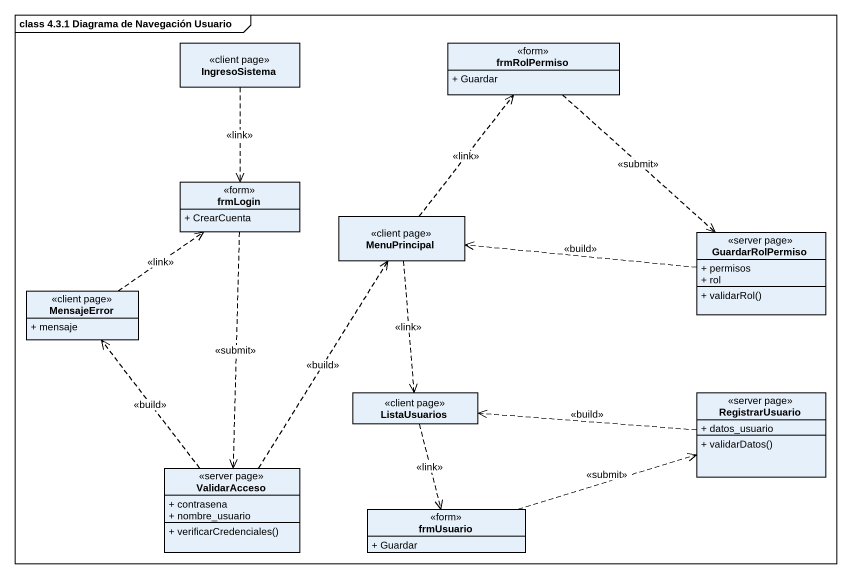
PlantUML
@startuml
mainframe class 4.3.1 Diagrama de Navegación Usuario
hide circle
hide empty members
skinparam classAttributeIconSize 0
class IngresoSistema <<client page>>
class frmRolPermiso <<form>> {
  + Guardar
}
class frmLogin <<form>> {
  + CrearCuenta
}
class MenuPrincipal <<client page>>
class GuardarRolPermiso <<server page>> {
  + permisos
  + rol
  + validarRol()
}
class MensajeError <<client page>> {
  + mensaje
}
class ListaUsuarios <<client page>>
class RegistrarUsuario <<server page>> {
  + datos_usuario
  + validarDatos()
}
class ValidarAcceso <<server page>> {
  + contrasena
  + nombre_usuario
  + verificarCredenciales()
}
class frmUsuario <<form>> {
  + Guardar
}
IngresoSistema ..> frmLogin : <<link>>
frmRolPermiso ..> GuardarRolPermiso : <<submit>>
frmLogin ..> ValidarAcceso : <<submit>>
MenuPrincipal .up.> frmRolPermiso : <<link>>
MenuPrincipal ..> ListaUsuarios : <<link>>
GuardarRolPermiso .left.> MenuPrincipal : <<build>>
MensajeError .up.> frmLogin : <<link>>
ListaUsuarios ..> frmUsuario : <<link>>
RegistrarUsuario .left.> ListaUsuarios : <<build>>
ValidarAcceso .up.> MenuPrincipal : <<build>>
ValidarAcceso .up.> MensajeError : <<build>>
frmUsuario .right.> RegistrarUsuario : <<submit>>
@enduml
